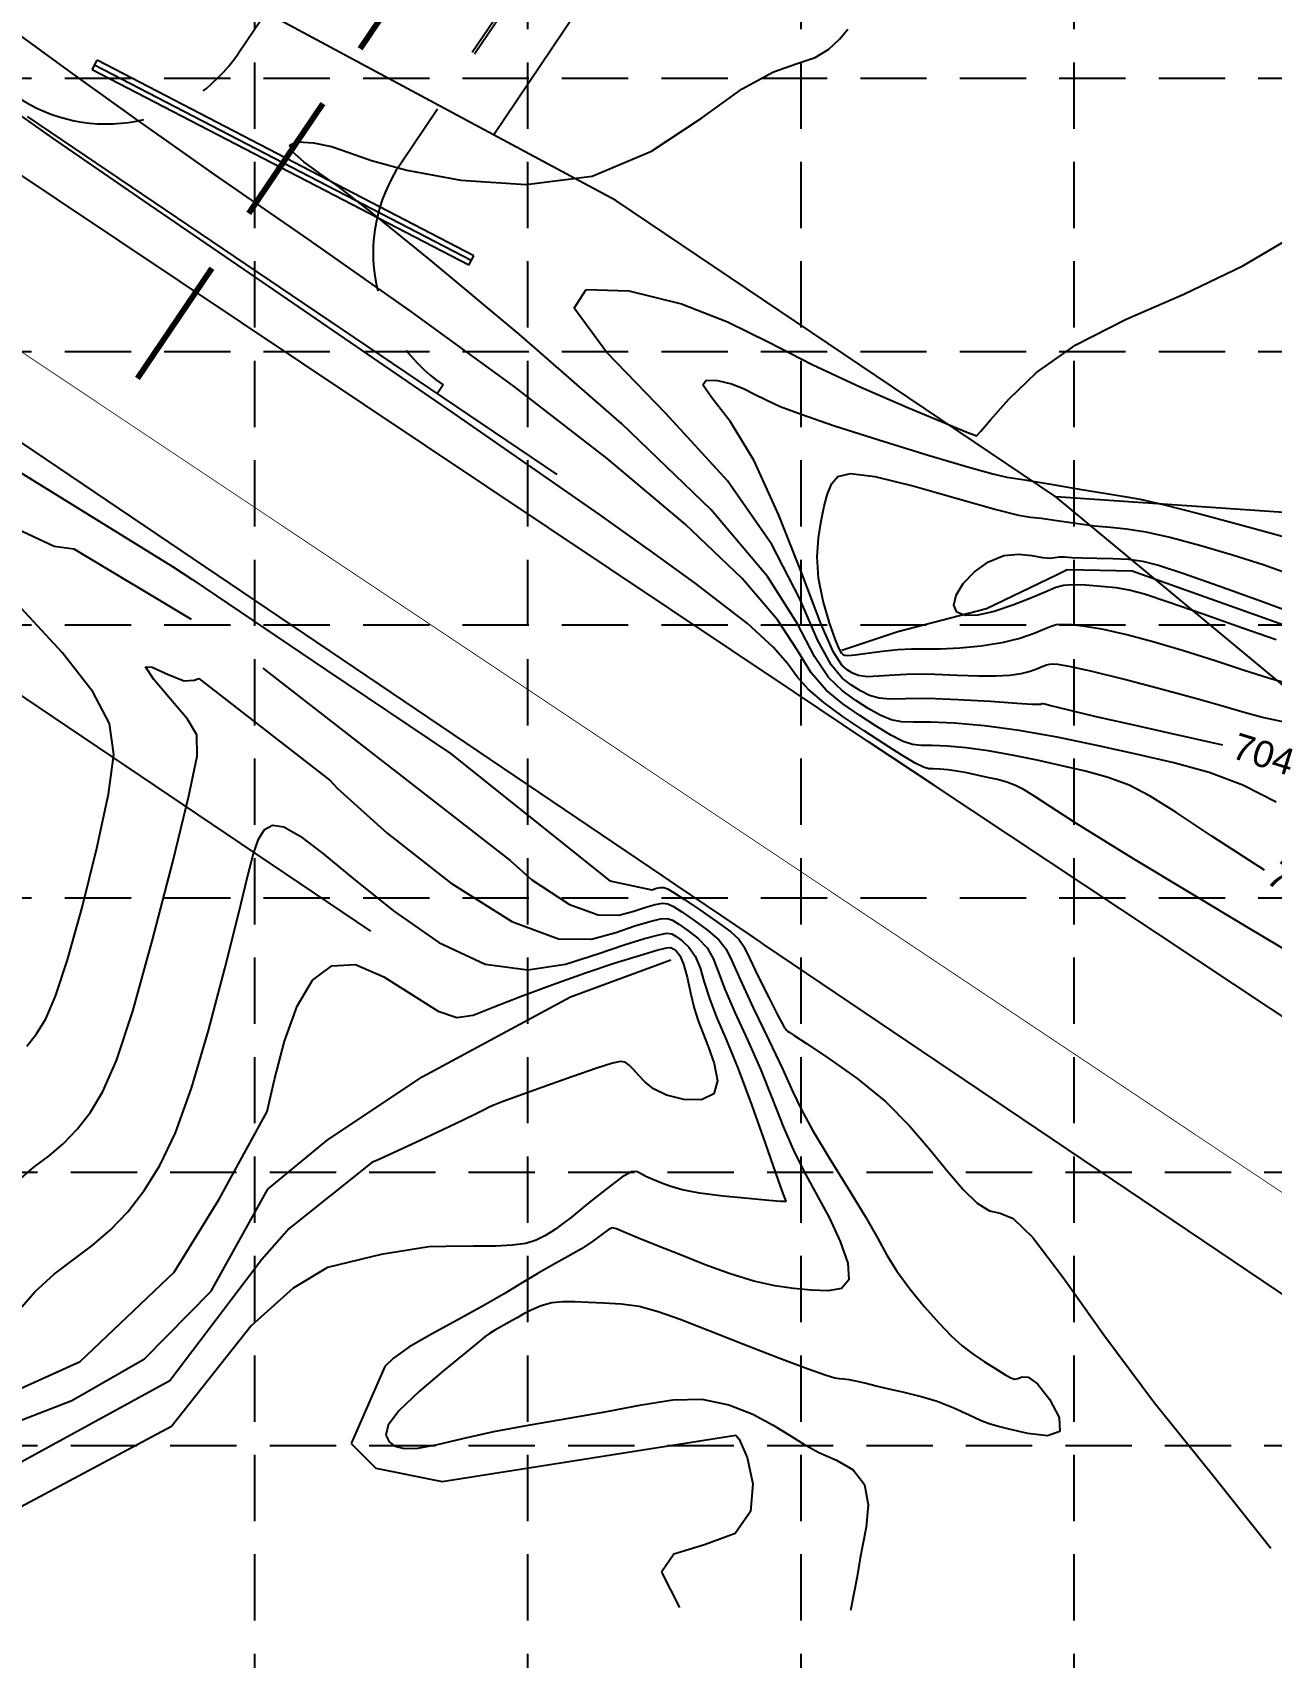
# Model space of a CAD drawing. Extents: x 3769 to 7071, y 3587 to 5652.
# Drawn here: x 5223.6 to 5457.2, y 3910 to 4216.3 of the extents above; entities that cross this region are included whole.
import ezdxf
from ezdxf.enums import TextEntityAlignment as Align

# ---------------------------------------------------------------- set-up
doc = ezdxf.new("R2010")
doc.units = 0
doc.header["$LTSCALE"] = 100
doc.header["$MEASUREMENT"] = 0
for name, pattern in [('DASHED2', [0.375, 0.25, -0.125]), ('DASHEDX2', [1.5, 1, -0.5]), ('HIDDEN', [0.375, 0.25, -0.125])]:
    doc.linetypes.add(name, pattern=pattern)
for name, color, linetype in [('ADJACENT', 3, 'CONTINUOUS'), ('DRAINAGE', 12, 'DASHED2'), ('EC', 43, 'CONTINUOUS'), ('GRID', 254, 'HIDDEN'), ('HIGHWAY-RURAL', 6, 'CONTINUOUS'), ('LOTLINE', 5, 'CONTINUOUS'), ('P-PAVRD', 6, 'CONTINUOUS'), ('PAVEMENT-FUTRE', 2, 'DASHED2'), ('PC', 43, 'CONTINUOUS'), ('ROAD', 7, 'CONTINUOUS')]:
    doc.layers.add(name, color=color, linetype=linetype)
doc.styles.get("Standard").update_dxf_attribs({"font": 'ARIAL.TTF'})

msp = doc.modelspace()

# ---------------------------------------------------------------- linework, layer by layer
at = {"layer": 'ADJACENT', "color": 7}
for p, q in [((5287.42, 4046.96), (4751.66, 4407.88)), ((5333.59, 4184.67), (5245.06, 4232.25)), ((5416.52, 4128.8), (5333.59, 4184.67)), ((5492.94, 4065.4), (5416.52, 4128.8)), ((5664.69, 4111.87), (5416.52, 4128.8))]:
    msp.add_line(p, q, dxfattribs=at)
at = {"layer": 'DRAINAGE', "color": 3, "lineweight": 80}
msp.add_line((5243.42, 4151.18), (5452.37, 4460.95), dxfattribs=at)
at = {"layer": 'EC', "color": 44}
for p, q in [((5231.82, 4208.14, 708), (5221.41, 4215.73, 708)), ((5373.73, 4213.18, 706), (5375.74, 4215.09, 706)), ((5375.74, 4215.09, 706), (5377.31, 4216.96, 706)), ((5371.13, 4211.62, 706), (5373.73, 4213.18, 706)), ((5357.38, 4205.7, 706), (5363.29, 4208.94, 706)), ((5363.29, 4208.94, 706), (5367.75, 4210.52, 706)), ((5367.75, 4210.52, 706), (5371.13, 4211.62, 706)), ((5243.58, 4199.69, 708), (5231.82, 4208.14, 708)), ((5349.72, 4200.17, 706), (5357.38, 4205.7, 706)), ((5340.29, 4193.97, 706), (5349.72, 4200.17, 706)), ((5257.93, 4189.59, 708), (5243.58, 4199.69, 708)), ((5272.11, 4195.18, 706), (5273.66, 4195.72, 706)), ((5272.64, 4193.86, 706), (5272.11, 4195.18, 706)), ((5274.78, 4191.97, 706), (5272.64, 4193.86, 706)), ((5273.66, 4195.72, 706), (5276.61, 4195.56, 706)), ((5276.61, 4195.56, 706), (5280, 4194.84, 706)), ((5280, 4194.84, 706), (5283.26, 4193.7, 706)), ((5283.26, 4193.7, 706), (5287.49, 4192.21, 706)), ((5329.15, 4189.28, 706), (5340.29, 4193.97, 706)), ((5277.77, 4189.8, 706), (5274.78, 4191.97, 706)), ((5287.49, 4192.21, 706), (5294.21, 4190.4, 706)), ((5275.55, 4177.36, 708), (5257.93, 4189.59, 708)), ((5281.35, 4187.23, 706), (5277.77, 4189.8, 706)), ((5294.21, 4190.4, 706), (5304.38, 4188.53, 706)), ((5304.38, 4188.53, 706), (5316.65, 4187.71, 706)), ((5316.65, 4187.71, 706), (5329.15, 4189.28, 706)), ((5287.41, 4182.57, 706), (5281.35, 4187.23, 706)), ((5298.34, 4173.71, 706), (5287.41, 4182.57, 706)), ((5451.79, 4172.35, 704), (5462.37, 4178.56, 704)), ((5295.04, 4163.7, 708), (5275.55, 4177.36, 708)), ((5315.34, 4159.51, 706), (5298.34, 4173.71, 706)), ((5440.64, 4167.01, 704), (5451.79, 4172.35, 704)), ((5325.72, 4164.37, 704), (5327.96, 4167.92, 704)), ((5327.96, 4167.92, 704), (5336.02, 4167.68, 704)), ((5336.02, 4167.68, 704), (5345.94, 4165.2, 704)), ((5429.8, 4162.28, 704), (5440.64, 4167.01, 704)), ((5314.43, 4149.61, 708), (5295.04, 4163.7, 708)), ((5331.82, 4156.07, 704), (5325.72, 4164.37, 704)), ((5345.94, 4165.2, 704), (5354.63, 4161.82, 704)), ((5354.63, 4161.82, 704), (5362.43, 4157.95, 704)), ((5420.29, 4157.5, 704), (5429.8, 4162.28, 704)), ((5334.7, 4142.55, 706), (5315.34, 4159.51, 706)), ((5362.43, 4157.95, 704), (5370.57, 4153.75, 704)), ((5343.02, 4144.52, 704), (5331.82, 4156.07, 704)), ((5350.01, 4149.9, 702), (5350.61, 4150.84, 702)), ((5350.61, 4150.84, 702), (5352.75, 4150.77, 702)), ((5352.75, 4150.77, 702), (5355.38, 4150.12, 702)), ((5370.57, 4153.75, 704), (5379.76, 4149.46, 704)), ((5407.64, 4147.24, 704), (5412.91, 4152.27, 704)), ((5331.95, 4136.04, 708), (5314.43, 4149.61, 708)), ((5351.7, 4147.49, 702), (5350.01, 4149.9, 702)), ((5355.38, 4150.12, 702), (5357.68, 4149.22, 702)), ((5357.68, 4149.22, 702), (5359.75, 4148.19, 702)), ((5359.75, 4148.19, 702), (5361.91, 4147.08, 702)), ((5379.76, 4149.46, 704), (5388.76, 4145.57, 704)), ((5355.18, 4142.96, 702), (5351.7, 4147.49, 702)), ((5361.91, 4147.08, 702), (5364.57, 4145.87, 702)), ((5364.57, 4145.87, 702), (5368.51, 4144.37, 702)), ((5388.76, 4145.57, 704), (5395.85, 4142.64, 704)), ((5404.24, 4143.34, 704), (5407.64, 4147.24, 704)), ((5351.55, 4126.38, 706), (5334.7, 4142.55, 706)), ((5354.64, 4131.81, 704), (5343.02, 4144.52, 704)), ((5359.64, 4135.63, 702), (5355.18, 4142.96, 702)), ((5368.51, 4144.37, 702), (5374.6, 4142.29, 702)), ((5374.6, 4142.29, 702), (5383.19, 4139.55, 702)), ((5395.85, 4142.64, 704), (5399.76, 4141.03, 704)), ((5402.42, 4141.2, 704), (5404.24, 4143.34, 704)), ((5383.19, 4139.55, 702), (5392.47, 4136.68, 702)), ((5399.76, 4141.03, 704), (5401.23, 4140.43, 704)), ((5401.23, 4140.43, 704), (5401.47, 4140.34, 704)), ((5401.47, 4140.34, 704), (5401.49, 4140.34, 704)), ((5401.49, 4140.34, 704), (5401.51, 4140.33, 704)), ((5401.51, 4140.33, 704), (5401.55, 4140.32, 704)), ((5401.55, 4140.32, 704), (5401.7, 4140.43, 704)), ((5401.7, 4140.43, 704), (5402.42, 4141.2, 704)), ((5346.56, 4123.75, 708), (5331.95, 4136.04, 708)), ((5364.32, 4125.35, 702), (5359.64, 4135.63, 702)), ((5392.47, 4136.68, 702), (5400.14, 4134.38, 702)), ((5400.14, 4134.38, 702), (5404.63, 4133.13, 702)), ((5404.63, 4133.13, 702), (5407.31, 4132.55, 702)), ((5407.31, 4132.55, 702), (5410.34, 4132.08, 702)), ((5362.97, 4119.83, 704), (5354.64, 4131.81, 704)), ((5362.19, 4113.83, 706), (5351.55, 4126.38, 706)), ((5357.41, 4113.44, 708), (5346.56, 4123.75, 708)), ((5368.68, 4114.24, 702), (5364.32, 4125.35, 702)), ((5220.72, 4122.78, 708), (5227.69, 4119.52, 708)), ((5227.69, 4119.52, 708), (5231.41, 4119, 708)), ((5231.41, 4119, 708), (5253.49, 4105.74, 708)), ((5368.24, 4109.58, 704), (5362.97, 4119.83, 704)), ((5372.23, 4104.97, 702), (5368.68, 4114.24, 702)), ((5364.06, 4105.61, 708), (5357.41, 4113.44, 708)), ((5367.86, 4104.87, 706), (5362.19, 4113.83, 706)), ((5371.63, 4101.86, 704), (5368.24, 4109.58, 704)), ((5229.18, 4099.49, 708), (5221.44, 4107.84, 708)), ((5367.82, 4099.87, 708), (5364.06, 4105.61, 708)), ((5371.02, 4098.75, 706), (5367.86, 4104.87, 706)), ((5235, 4092.08, 708), (5229.18, 4099.49, 708)), ((5370.41, 4095.65, 708), (5367.82, 4099.87, 708)), ((5244.93, 4096.74, 706), (5246.19, 4096.69, 706)), ((5246.46, 4094.41, 706), (5244.93, 4096.74, 706)), ((5246.19, 4096.69, 706), (5249.16, 4095.32, 706)), ((5373.24, 4092.4, 708), (5370.41, 4095.65, 708)), ((5249.65, 4090.65, 706), (5246.46, 4094.41, 706)), ((5249.16, 4095.32, 706), (5252.18, 4094.16, 706)), ((5252.18, 4094.16, 706), (5254.09, 4094.28, 706)), ((5254.09, 4094.28, 706), (5254.97, 4094.58, 706)), ((5238.14, 4086.09, 708), (5235, 4092.08, 708)), ((5252.82, 4086.9, 706), (5249.65, 4090.65, 706)), ((5254.57, 4083.93, 706), (5252.82, 4086.9, 706)), ((5230.21, 4041.54, 708), (5232.95, 4051.42, 708)), ((5227.96, 4034.72, 708), (5230.21, 4041.54, 708)), ((5226.1, 4030.43, 708), (5227.96, 4034.72, 708)), ((5224.38, 4027.59, 708), (5226.1, 4030.43, 708)), ((5222.57, 4025.28, 708), (5224.38, 4027.59, 708)), ((5305.33, 3967.53, 708), (5301.24, 3964.2, 708)), ((5400.92, 3967.22, 708), (5403.09, 3965.74, 708)), ((5291.69, 3966.43, 706), (5290.04, 3964.9, 706)), ((5301.24, 3964.2, 708), (5296.54, 3960.23, 708)), ((5369.85, 3964.36, 708), (5364.28, 3966.47, 708)), ((5373.21, 3963.17, 708), (5369.85, 3964.36, 708)), ((5403.09, 3965.74, 708), (5405.19, 3964.42, 708)), ((5405.19, 3964.42, 708), (5406.9, 3963.38, 708)), ((5374.87, 3962.7, 708), (5373.21, 3963.17, 708)), ((5375.72, 3962.58, 708), (5374.87, 3962.7, 708)), ((5376.53, 3962.51, 708), (5375.72, 3962.58, 708)), ((5377.54, 3962.38, 708), (5376.53, 3962.51, 708)), ((5378.84, 3962.13, 708), (5377.54, 3962.38, 708)), ((5380.54, 3961.72, 708), (5378.84, 3962.13, 708)), ((5382.63, 3961.19, 708), (5380.54, 3961.72, 708)), ((5385.11, 3960.6, 708), (5382.63, 3961.19, 708)), ((5406.9, 3963.38, 708), (5408.02, 3962.73, 708)), ((5408.02, 3962.73, 708), (5408.75, 3962.48, 708)), ((5408.75, 3962.48, 708), (5409.37, 3962.59, 708)), ((5409.37, 3962.59, 708), (5410.17, 3962.93, 708)), ((5410.17, 3962.93, 708), (5411.34, 3962.85, 708)), ((5411.34, 3962.85, 708), (5413.08, 3961.59, 708)), ((5413.08, 3961.59, 708), (5415.35, 3958.73, 708)), ((5296.54, 3960.23, 708), (5292.65, 3956.52, 708)), ((5338.4, 3957.68, 708), (5344.34, 3958.59, 708)), ((5344.34, 3958.59, 708), (5349.81, 3958.7, 708)), ((5349.81, 3958.7, 708), (5354.88, 3957.68, 708)), ((5387.92, 3959.98, 708), (5385.11, 3960.6, 708)), ((5390.98, 3959.24, 708), (5387.92, 3959.98, 708)), ((5394.17, 3958.27, 708), (5390.98, 3959.24, 708)), ((5397.33, 3957.02, 708), (5394.17, 3958.27, 708)), ((5415.35, 3958.73, 708), (5417.15, 3955.29, 708)), ((5292.65, 3956.52, 708), (5290.64, 3953.79, 708)), ((5317.43, 3953.87, 708), (5324.71, 3955.12, 708)), ((5324.71, 3955.12, 708), (5331.86, 3956.4, 708)), ((5331.86, 3956.4, 708), (5338.4, 3957.68, 708)), ((5354.88, 3957.68, 708), (5359.42, 3955.91, 708)), ((5359.42, 3955.91, 708), (5363.26, 3953.85, 708)), ((5400.19, 3955.72, 708), (5397.33, 3957.02, 708)), ((5402.44, 3954.66, 708), (5400.19, 3955.72, 708)), ((5417.15, 3955.29, 708), (5417.28, 3952.64, 708)), ((5290.64, 3953.79, 708), (5290.24, 3951.94, 708)), ((5290.24, 3951.94, 708), (5290.83, 3950.69, 708)), ((5300.87, 3943.22, 706), (5356.2, 3951.91, 706)), ((5304.74, 3951.32, 708), (5310.61, 3952.6, 708)), ((5310.61, 3952.6, 708), (5317.43, 3953.87, 708)), ((5356.2, 3951.91, 706), (5356.81, 3951.16, 706)), ((5363.26, 3953.85, 708), (5366.33, 3951.94, 708)), ((5366.33, 3951.94, 708), (5369.03, 3950.23, 708)), ((5403.97, 3954.04, 708), (5402.44, 3954.66, 708)), ((5405.45, 3953.63, 708), (5403.97, 3954.04, 708)), ((5407.72, 3953.07, 708), (5405.45, 3953.63, 708)), ((5411.27, 3952.23, 708), (5407.72, 3953.07, 708)), ((5414.96, 3951.8, 708), (5411.27, 3952.23, 708)), ((5417.28, 3952.64, 708), (5414.96, 3951.8, 708)), ((5290.83, 3950.69, 708), (5291.93, 3949.83, 708)), ((5291.93, 3949.83, 708), (5293.66, 3949.39, 708)), ((5293.66, 3949.39, 708), (5296.26, 3949.5, 708)), ((5296.26, 3949.5, 708), (5299.95, 3950.2, 708)), ((5299.95, 3950.2, 708), (5304.74, 3951.32, 708)), ((5356.81, 3951.16, 706), (5358.36, 3947.71, 706)), ((5369.03, 3950.23, 708), (5371.88, 3948.69, 708)), ((5371.88, 3948.69, 708), (5375.17, 3947.21, 708)), ((5288.32, 3945.71, 706), (5300.87, 3943.22, 706)), ((5358.36, 3947.71, 706), (5359.39, 3942.79, 706)), ((5375.17, 3947.21, 708), (5378.31, 3945.37, 708)), ((5359.39, 3942.79, 706), (5358.97, 3937.53, 706)), ((5378.31, 3945.37, 708), (5380.49, 3942.66, 708)), ((5380.49, 3942.66, 708), (5381.16, 3938.83, 708)), ((5358.97, 3937.53, 706), (5356.05, 3933.4, 706)), ((5381.16, 3938.83, 708), (5380.78, 3934.62, 708)), ((5356.05, 3933.4, 706), (5350.32, 3931.24, 706)), ((5380.78, 3934.62, 708), (5380.09, 3931.05, 708)), ((5350.32, 3931.24, 706), (5344.52, 3929.52, 706)), ((5380.09, 3931.05, 708), (5379.64, 3928.79, 708)), ((5344.52, 3929.52, 706), (5342.16, 3926.11, 706)), ((5379.37, 3927.21, 708), (5379.05, 3925.32, 708)), ((5379.64, 3928.79, 708), (5379.37, 3927.21, 708)), ((5342.16, 3926.11, 706), (5345.57, 3919.46, 706)), ((5379.05, 3925.32, 708), (5378.5, 3922.43, 708)), ((5378.5, 3922.43, 708), (5377.8, 3918.88, 708))]:
    msp.add_line(p, q, dxfattribs=at)
at = {"layer": 'EC'}
for p, q in [((5412.91, 4152.27, 704), (5420.29, 4157.5, 704)), ((5410.34, 4132.08, 702), (5415.22, 4131.26, 702)), ((5415.22, 4131.26, 702), (5421, 4130.27, 702)), ((5421, 4130.27, 702), (5426.09, 4129.42, 702)), ((5426.09, 4129.42, 702), (5429.47, 4128.9, 702)), ((5429.47, 4128.9, 702), (5432.41, 4128.37, 702)), ((5432.41, 4128.37, 702), (5436.75, 4127.37, 702)), ((5436.75, 4127.37, 702), (5443.67, 4125.6, 702)), ((5443.67, 4125.6, 702), (5451.83, 4123.44, 702)), ((5451.83, 4123.44, 702), (5459.23, 4121.4, 702)), ((5374.64, 4099.51, 702), (5372.23, 4104.97, 702)), ((5374.17, 4097.14, 704), (5371.63, 4101.86, 704)), ((5373.7, 4094.77, 706), (5371.02, 4098.75, 706)), ((5376.16, 4097.08, 702), (5374.64, 4099.51, 702)), ((5267, 4096.49, 708), (5313.66, 4060.28, 708)), ((5376.23, 4094.65, 704), (5374.17, 4097.14, 704)), ((5377.21, 4096.18, 702), (5376.16, 4097.08, 702)), ((5378.19, 4095.58, 702), (5377.21, 4096.18, 702)), ((5254.97, 4094.58, 706), (5279.74, 4075.35, 706)), ((5376.3, 4092.23, 706), (5373.7, 4094.77, 706)), ((5378.01, 4093.32, 704), (5376.23, 4094.65, 704)), ((5376.37, 4089.8, 708), (5373.24, 4092.4, 708)), ((5378.8, 4090.45, 706), (5376.3, 4092.23, 706)), ((5238.91, 4080.22, 708), (5238.14, 4086.09, 708)), ((5254.64, 4079.94, 706), (5254.57, 4083.93, 706)), ((5237.91, 4072.74, 708), (5238.91, 4080.22, 708)), ((5253.08, 4072.46, 706), (5254.64, 4079.94, 706)), ((5279.74, 4075.35, 706), (5281.05, 4073.87, 706)), ((5235.72, 4062.59, 708), (5237.91, 4072.74, 708)), ((5250.05, 4060.04, 706), (5253.08, 4072.46, 706)), ((5281.05, 4073.87, 706), (5290.47, 4065.39, 706)), ((5266.22, 4064.29, 704), (5267.33, 4066.09, 704)), ((5267.33, 4066.09, 704), (5268.86, 4066.95, 704)), ((5268.86, 4066.95, 704), (5271.01, 4066.61, 704)), ((5271.01, 4066.61, 704), (5274.04, 4064.86, 704)), ((5290.47, 4065.39, 706), (5302.43, 4056.06, 706)), ((5232.95, 4051.42, 708), (5235.72, 4062.59, 708)), ((5265.28, 4061.6, 704), (5266.22, 4064.29, 704)), ((5274.04, 4064.86, 704), (5278.27, 4061.62, 704)), ((5264.15, 4057.21, 704), (5265.28, 4061.6, 704)), ((5278.27, 4061.62, 704), (5284.09, 4056.84, 704)), ((5313.66, 4060.28, 708), (5317.72, 4056.6, 708)), ((5262.43, 4050.13, 704), (5264.15, 4057.21, 704)), ((5284.09, 4056.84, 704), (5291.64, 4050.77, 704)), ((5317.72, 4056.6, 708), (5324.82, 4051.98, 708)), ((5324.82, 4051.98, 708), (5330.26, 4049.99, 708)), ((5330.26, 4049.99, 708), (5334.14, 4049.93, 708)), ((5334.14, 4049.93, 708), (5336.97, 4050.73, 708)), ((5336.97, 4050.73, 708), (5339.22, 4051.48, 708)), ((5339.22, 4051.48, 708), (5341, 4051.97, 708)), ((5341, 4051.97, 708), (5342.35, 4052.19, 708)), ((5342.35, 4052.19, 708), (5343.37, 4052.1, 708)), ((5343.37, 4052.1, 708), (5344.44, 4051.6, 708)), ((5344.44, 4051.6, 708), (5346, 4050.58, 708)), ((5342, 4049.24, 706), (5343.3, 4049.33, 706)), ((5232.07, 4009.65, 706), (5234.53, 4012.81, 706)), ((5226.75, 4004.6, 706), (5229.47, 4006.93, 706)), ((5229.47, 4006.93, 706), (5232.07, 4009.65, 706)), ((5223.89, 4002.43, 706), (5226.75, 4004.6, 706)), ((5220.56, 3999.55, 706), (5223.89, 4002.43, 706)), ((5324.53, 3985.59, 706), (5321.7, 3984.02, 706)), ((5279.21, 3983.51, 704), (5272.73, 3979.65, 704)), ((5318.77, 3982.36, 706), (5315.82, 3980.58, 706)), ((5321.7, 3984.02, 706), (5318.77, 3982.36, 706)), ((5355.15, 3982.35, 706), (5350.44, 3984.07, 706)), ((5359.6, 3980.97, 706), (5355.15, 3982.35, 706)), ((5377.3, 3984.33, 706), (5377.5, 3981.2, 706)), ((5386.55, 3982.86, 708), (5389, 3979.53, 708)), ((5272.73, 3979.65, 704), (5264.81, 3972.52, 704)), ((5315.82, 3980.58, 706), (5312.55, 3978.6, 706)), ((5363.55, 3980.08, 706), (5359.6, 3980.97, 706)), ((5367.1, 3979.59, 706), (5363.55, 3980.08, 706)), ((5370.43, 3979.29, 706), (5367.1, 3979.59, 706)), ((5373.59, 3979.15, 706), (5370.43, 3979.29, 706)), ((5376.14, 3979.59, 706), (5373.59, 3979.15, 706)), ((5377.5, 3981.2, 706), (5376.14, 3979.59, 706)), ((5389, 3979.53, 708), (5391.79, 3976.11, 708)), ((5308.6, 3976.31, 706), (5303.8, 3973.7, 706)), ((5312.55, 3978.6, 706), (5308.6, 3976.31, 706)), ((5319.5, 3976.31, 708), (5317.65, 3975.52, 708)), ((5321.52, 3976.87, 708), (5319.5, 3976.31, 708)), ((5323.61, 3977.09, 708), (5321.52, 3976.87, 708)), ((5325.87, 3977.05, 708), (5323.61, 3977.09, 708)), ((5328.41, 3976.93, 708), (5325.87, 3977.05, 708)), ((5331.34, 3976.84, 708), (5328.41, 3976.93, 708)), ((5334.58, 3976.65, 708), (5331.34, 3976.84, 708)), ((5338, 3976.16, 708), (5334.58, 3976.65, 708)), ((5341.58, 3975.21, 708), (5338, 3976.16, 708)), ((5303.8, 3973.7, 706), (5298.82, 3971, 706)), ((5314.01, 3973.52, 708), (5313.06, 3972.97, 708)), ((5314.95, 3974.07, 708), (5314.01, 3973.52, 708)), ((5316.11, 3974.72, 708), (5314.95, 3974.07, 708)), ((5317.65, 3975.52, 708), (5316.11, 3974.72, 708)), ((5345.74, 3973.73, 708), (5341.58, 3975.21, 708)), ((5350.99, 3971.67, 708), (5345.74, 3973.73, 708)), ((5391.79, 3976.11, 708), (5394.51, 3973.04, 708)), ((5298.82, 3971, 706), (5294.57, 3968.5, 706)), ((5308.97, 3970.55, 708), (5307.76, 3969.54, 708)), ((5309.76, 3971.13, 708), (5308.97, 3970.55, 708)), ((5310.76, 3971.72, 708), (5309.76, 3971.13, 708)), ((5311.93, 3972.35, 708), (5310.76, 3971.72, 708)), ((5313.06, 3972.97, 708), (5311.93, 3972.35, 708)), ((5357.53, 3969.1, 708), (5350.99, 3971.67, 708)), ((5394.51, 3973.04, 708), (5396.83, 3970.64, 708)), ((5396.83, 3970.64, 708), (5398.89, 3968.79, 708)), ((5294.57, 3968.5, 706), (5291.69, 3966.43, 706)), ((5307.76, 3969.54, 708), (5305.33, 3967.53, 708)), ((5364.28, 3966.47, 708), (5357.53, 3969.1, 708)), ((5398.89, 3968.79, 708), (5400.92, 3967.22, 708)), ((5290.04, 3964.9, 706), (5283.69, 3950.34, 706)), ((5283.69, 3950.34, 706), (5288.32, 3945.71, 706))]:
    msp.add_line(p, q, dxfattribs=at)
at = {"layer": 'EC', "color": 5}
for p, q in [((5403.85, 4116.54, 698), (5406.71, 4117.74, 698)), ((5406.71, 4117.74, 698), (5409.52, 4118.03, 698)), ((5409.52, 4118.03, 698), (5412.03, 4117.74, 698)), ((5412.03, 4117.74, 698), (5414.04, 4117.37, 698)), ((5414.04, 4117.37, 698), (5415.4, 4117.27, 698)), ((5415.4, 4117.27, 698), (5416.34, 4117.38, 698)), ((5416.34, 4117.38, 698), (5417.16, 4117.5, 698)), ((5417.16, 4117.5, 698), (5418.15, 4117.49, 698)), ((5418.15, 4117.49, 698), (5419.54, 4117.39, 698)), ((5419.54, 4117.39, 698), (5421.54, 4117.29, 698)), ((5421.54, 4117.29, 698), (5424.24, 4117.24, 698)), ((5424.24, 4117.24, 698), (5427.29, 4117.2, 698)), ((5427.29, 4117.2, 698), (5430.23, 4117.06, 698)), ((5430.23, 4117.06, 698), (5432.84, 4116.71, 698)), ((5399.09, 4112.45, 698), (5401.21, 4114.65, 698)), ((5401.21, 4114.65, 698), (5403.85, 4116.54, 698)), ((5403.46, 4107.74, 697.06), (5416.66, 4114.14, 697.06)), ((5403.46, 4107.74, 697.06), (5416.66, 4114.14, 697.06)), ((5416.66, 4114.14, 697.06), (5418.69, 4115.12, 697.06)), ((5416.66, 4114.14, 697.06), (5418.69, 4115.12, 697.06)), ((5418.69, 4115.12, 697.06), (5430.93, 4114.88, 697.06)), ((5418.69, 4115.12, 697.06), (5430.93, 4114.88, 697.06)), ((5430.93, 4114.88, 697.06), (5464.16, 4103.02, 697.06)), ((5430.93, 4114.88, 697.06), (5464.16, 4103.02, 697.06)), ((5432.84, 4116.71, 698), (5435.91, 4115.91, 698)), ((5435.91, 4115.91, 698), (5440.49, 4114.41, 698)), ((5440.49, 4114.41, 698), (5447.24, 4112.05, 698)), ((5397.76, 4110.28, 698), (5399.09, 4112.45, 698)), ((5414.65, 4110.94, 698), (5411.83, 4109.74, 698)), ((5416.53, 4111.71, 698), (5414.65, 4110.94, 698)), ((5417.96, 4112.1, 698), (5416.53, 4111.71, 698)), ((5419.66, 4112.21, 698), (5417.96, 4112.1, 698)), ((5422.14, 4112.14, 698), (5419.66, 4112.21, 698)), ((5425.06, 4111.94, 698), (5422.14, 4112.14, 698)), ((5427.89, 4111.65, 698), (5425.06, 4111.94, 698)), ((5430.35, 4111.23, 698), (5427.89, 4111.65, 698)), ((5433.26, 4110.44, 698), (5430.35, 4111.23, 698)), ((5447.24, 4112.05, 698), (5455.32, 4109.15, 698)), ((5397.32, 4108.4, 698), (5397.76, 4110.28, 698)), ((5397.86, 4107.07, 698), (5397.32, 4108.4, 698)), ((5408.4, 4108.39, 698), (5404.91, 4107.22, 698)), ((5411.83, 4109.74, 698), (5408.4, 4108.39, 698)), ((5437.72, 4108.97, 698), (5433.26, 4110.44, 698)), ((5444.32, 4106.67, 698), (5437.72, 4108.97, 698)), ((5455.32, 4109.15, 698), (5463.47, 4106.13, 698)), ((5386.73, 4103.45, 697.06), (5403.46, 4107.74, 697.06)), ((5386.73, 4103.45, 697.06), (5403.46, 4107.74, 697.06)), ((5399.41, 4106.45, 698), (5397.86, 4107.07, 698)), ((5401.83, 4106.53, 698), (5399.41, 4106.45, 698)), ((5404.91, 4107.22, 698), (5401.83, 4106.53, 698)), ((5451.71, 4104.07, 698), (5444.32, 4106.67, 698)), ((5376.18, 4099.9, 697.06), (5386.73, 4103.45, 697.06)), ((5376.18, 4099.9, 697.06), (5386.73, 4103.45, 697.06)), ((5458.07, 4101.86, 698), (5451.71, 4104.07, 698)), ((5411.7, 4095.91, 702), (5409.95, 4095.47, 702)), ((5413.1, 4096.4, 702), (5411.7, 4095.91, 702)), ((5414.11, 4096.82, 702), (5413.1, 4096.4, 702)), ((5414.77, 4097.1, 702), (5414.11, 4096.82, 702)), ((5415.28, 4097.23, 702), (5414.77, 4097.1, 702)), ((5415.88, 4097.27, 702), (5415.28, 4097.23, 702)), ((5416.91, 4097.2, 702), (5415.88, 4097.27, 702)), ((5419.06, 4096.84, 702), (5416.91, 4097.2, 702)), ((5423.13, 4095.94, 702), (5419.06, 4096.84, 702)), ((5429.47, 4094.36, 702), (5423.13, 4095.94, 702)), ((5379.69, 4092.25, 704), (5378.01, 4093.32, 704)), ((5379.36, 4095.12, 702), (5378.19, 4095.58, 702)), ((5380.95, 4094.91, 702), (5379.36, 4095.12, 702)), ((5383.16, 4094.99, 702), (5380.95, 4094.91, 702)), ((5386.03, 4095.22, 702), (5383.16, 4094.99, 702)), ((5389.57, 4095.38, 702), (5386.03, 4095.22, 702)), ((5393.71, 4095.33, 702), (5389.57, 4095.38, 702)), ((5398.01, 4095.16, 702), (5393.71, 4095.33, 702)), ((5401.99, 4095.01, 702), (5398.01, 4095.16, 702)), ((5405.25, 4095, 702), (5401.99, 4095.01, 702)), ((5407.85, 4095.16, 702), (5405.25, 4095, 702)), ((5409.95, 4095.47, 702), (5407.85, 4095.16, 702)), ((5436.83, 4092.45, 702), (5429.47, 4094.36, 702)), ((5379.6, 4087.59, 708), (5376.37, 4089.8, 708)), ((5381.18, 4088.91, 706), (5378.8, 4090.45, 706)), ((5381.39, 4091.37, 704), (5379.69, 4092.25, 704)), ((5383.21, 4090.84, 704), (5381.39, 4091.37, 704)), ((5385.33, 4090.7, 704), (5383.21, 4090.84, 704)), ((5388.22, 4090.76, 704), (5385.33, 4090.7, 704)), ((5392.41, 4090.78, 704), (5388.22, 4090.76, 704)), ((5398.12, 4090.57, 704), (5392.41, 4090.78, 704)), ((5404.2, 4090.22, 704), (5398.12, 4090.57, 704)), ((5409.21, 4089.89, 704), (5404.2, 4090.22, 704)), ((5412.07, 4089.7, 704), (5409.21, 4089.89, 704)), ((5413.23, 4089.65, 704), (5412.07, 4089.7, 704)), ((5413.53, 4089.66, 704), (5413.23, 4089.65, 704)), ((5413.66, 4089.7, 704), (5413.53, 4089.66, 704)), ((5413.77, 4089.73, 704), (5413.66, 4089.7, 704)), ((5413.85, 4089.77, 704), (5413.77, 4089.73, 704)), ((5413.9, 4089.79, 704), (5413.85, 4089.77, 704)), ((5413.93, 4089.8, 704), (5413.9, 4089.79, 704)), ((5413.98, 4089.8, 704), (5413.93, 4089.8, 704)), ((5414.09, 4089.79, 704), (5413.98, 4089.8, 704)), ((5414.45, 4089.71, 704), (5414.09, 4089.79, 704)), ((5415.31, 4089.49, 704), (5414.45, 4089.71, 704)), ((5416.93, 4089.08, 704), (5415.31, 4089.49, 704)), ((5443.55, 4090.63, 702), (5436.83, 4092.45, 702)), ((5448.4, 4089.23, 702), (5443.55, 4090.63, 702)), ((5382.68, 4085.58, 708), (5379.6, 4087.59, 708)), ((5383.42, 4087.63, 706), (5381.18, 4088.91, 706)), ((5385.47, 4086.76, 706), (5383.42, 4087.63, 706)), ((5387.42, 4086.41, 706), (5385.47, 4086.76, 706)), ((5389.72, 4086.36, 706), (5387.42, 4086.41, 706)), ((5419.73, 4088.4, 704), (5416.93, 4089.08, 704)), ((5424.14, 4087.37, 704), (5419.73, 4088.4, 704)), ((5430.4, 4085.94, 704), (5424.14, 4087.37, 704)), ((5452.02, 4088.17, 702), (5448.4, 4089.23, 702)), ((5455.51, 4087.25, 702), (5452.02, 4088.17, 702)), ((5459.66, 4086.33, 702), (5455.51, 4087.25, 702)), ((5385.45, 4083.88, 708), (5382.68, 4085.58, 708)), ((5387.74, 4082.69, 708), (5385.45, 4083.88, 708)), ((5392.91, 4086.35, 706), (5389.72, 4086.36, 706)), ((5397.41, 4086.15, 706), (5392.91, 4086.35, 706)), ((5403.09, 4085.65, 706), (5397.41, 4086.15, 706)), ((5409.65, 4084.78, 706), (5403.09, 4085.65, 706)), ((5416.81, 4083.5, 706), (5409.65, 4084.78, 706)), ((5424.26, 4081.96, 706), (5416.81, 4083.5, 706)), ((5437.91, 4084.25, 704), (5430.4, 4085.94, 704)), ((5448.04, 4081.98, 704), (5437.91, 4084.25, 704)), ((5389.51, 4082.12, 708), (5387.74, 4082.69, 708)), ((5391.15, 4081.96, 708), (5389.51, 4082.12, 708)), ((5393.2, 4081.94, 708), (5391.15, 4081.96, 708)), ((5396.04, 4081.81, 708), (5393.2, 4081.94, 708)), ((5399.62, 4081.49, 708), (5396.04, 4081.81, 708)), ((5403.76, 4080.94, 708), (5399.62, 4081.49, 708)), ((5408.29, 4080.14, 708), (5403.76, 4080.94, 708)), ((5431.67, 4080.32, 706), (5424.26, 4081.96, 706)), ((5438.75, 4078.68, 706), (5431.67, 4080.32, 706)), ((5412.99, 4079.16, 708), (5408.29, 4080.14, 708)), ((5417.66, 4078.13, 708), (5412.99, 4079.16, 708)), ((5422.14, 4077.09, 708), (5417.66, 4078.13, 708)), ((5445.46, 4076.83, 706), (5438.75, 4078.68, 706)), ((5426.37, 4075.92, 708), (5422.14, 4077.09, 708)), ((5430.37, 4074.44, 708), (5426.37, 4075.92, 708)), ((5434.31, 4072.41, 708), (5430.37, 4074.44, 708)), ((5451.79, 4074.48, 706), (5445.46, 4076.83, 706)), ((5458.04, 4071.27, 706), (5451.79, 4074.48, 706)), ((5439.14, 4069.39, 708), (5434.31, 4072.41, 708)), ((5445.97, 4064.88, 708), (5439.14, 4069.39, 708)), ((5455.87, 4058.41, 708), (5445.97, 4064.88, 708)), ((5246.25, 4045.3, 706), (5250.05, 4060.04, 706)), ((5302.43, 4056.06, 706), (5313.97, 4048.74, 706)), ((5259.89, 4039.9, 704), (5262.43, 4050.13, 704)), ((5291.64, 4050.77, 704), (5300.23, 4044.83, 704)), ((5346, 4050.58, 708), (5348.28, 4049.02, 708)), ((5313.97, 4048.74, 706), (5322.75, 4045.52, 706)), ((5329, 4045.43, 706), (5333.58, 4046.72, 706)), ((5333.58, 4046.72, 706), (5337.19, 4047.93, 706)), ((5337.19, 4047.93, 706), (5340, 4048.77, 706)), ((5340, 4048.77, 706), (5342, 4049.24, 706)), ((5343.3, 4049.33, 706), (5344.29, 4049.01, 706)), ((5344.29, 4049.01, 706), (5345.47, 4048.27, 706)), ((5345.47, 4048.27, 706), (5347.18, 4047.08, 706)), ((5347.18, 4047.08, 706), (5349.1, 4045.55, 706)), ((5348.28, 4049.02, 708), (5350.84, 4047.16, 708)), ((5350.84, 4047.16, 708), (5353.01, 4045.3, 708)), ((5242.51, 4031.88, 706), (5246.25, 4045.3, 706)), ((5300.23, 4044.83, 704), (5308.93, 4040.72, 704)), ((5322.75, 4045.52, 706), (5329, 4045.43, 706)), ((5330.18, 4042.7, 704), (5335.17, 4044.38, 704)), ((5335.17, 4044.38, 704), (5339, 4045.56, 704)), ((5339, 4045.56, 704), (5341.66, 4046.28, 704)), ((5341.32, 4043.33, 702), (5343.15, 4043.78, 702)), ((5341.66, 4046.28, 704), (5343.22, 4046.55, 704)), ((5343.15, 4043.78, 702), (5343.98, 4043.84, 702)), ((5343.22, 4046.55, 704), (5344.13, 4046.43, 704)), ((5343.98, 4043.84, 702), (5344.42, 4043.63, 702)), ((5344.13, 4046.43, 704), (5344.95, 4045.95, 704)), ((5344.42, 4043.63, 702), (5344.97, 4043.21, 702)), ((5344.95, 4045.95, 704), (5346.07, 4045.15, 704)), ((5346.07, 4045.15, 704), (5347.37, 4043.95, 704)), ((5347.37, 4043.95, 704), (5348.56, 4042.26, 704)), ((5349.1, 4045.55, 706), (5350.78, 4043.78, 706)), ((5350.78, 4043.78, 706), (5351.92, 4041.8, 706)), ((5353.01, 4045.3, 708), (5354.38, 4043.58, 708)), ((5354.38, 4043.58, 708), (5355.46, 4041.36, 708)), ((5280.04, 4040.43, 702), (5284.51, 4040.64, 702)), ((5284.51, 4040.64, 702), (5289.82, 4038.33, 702)), ((5308.93, 4040.72, 704), (5316.96, 4039.64, 704)), ((5316.96, 4039.64, 704), (5324.08, 4040.75, 704)), ((5324.08, 4040.75, 704), (5330.18, 4042.7, 704)), ((5325.03, 4034.57, 702.72), (5343.95, 4041.53, 702.72)), ((5325.03, 4034.57, 702.72), (5343.95, 4041.53, 702.72)), ((5327.89, 4039.09, 702), (5333.47, 4040.95, 702)), ((5333.47, 4040.95, 702), (5338.04, 4042.37, 702)), ((5338.04, 4042.37, 702), (5341.32, 4043.33, 702)), ((5343.95, 4041.53, 702.72), (5343.95, 4041.53, 702.72)), ((5343.95, 4041.53, 702.72), (5343.95, 4041.53, 702.72)), ((5344.97, 4043.21, 702), (5345.63, 4042.35, 702)), ((5345.63, 4042.35, 702), (5346.33, 4040.74, 702)), ((5346.33, 4040.74, 702), (5347, 4038.25, 702)), ((5348.56, 4042.26, 704), (5349.46, 4040.03, 704)), ((5351.92, 4041.8, 706), (5352.86, 4039.34, 706)), ((5355.46, 4041.36, 708), (5356.99, 4037.83, 708)), ((5256.8, 4028.22, 704), (5259.89, 4039.9, 704)), ((5273.49, 4032.81, 702), (5276.42, 4037.71, 702)), ((5276.42, 4037.71, 702), (5280.04, 4040.43, 702)), ((5289.82, 4038.33, 702), (5295.29, 4034.85, 702)), ((5321.68, 4036.91, 702), (5327.89, 4039.09, 702)), ((5347, 4038.25, 702), (5347.65, 4035.29, 702)), ((5349.46, 4040.03, 704), (5350.26, 4037.31, 704)), ((5352.86, 4039.34, 706), (5354.11, 4036.02, 706)), ((5356.99, 4037.83, 708), (5359.47, 4032.52, 708)), ((5295.29, 4034.85, 702), (5300.07, 4031.87, 702)), ((5297.07, 4019.5, 702.72), (5325.03, 4034.57, 702.72)), ((5297.07, 4019.5, 702.72), (5325.03, 4034.57, 702.72)), ((5310.43, 4032.6, 702), (5315.59, 4034.64, 702)), ((5315.59, 4034.64, 702), (5321.68, 4036.91, 702)), ((5347.65, 4035.29, 702), (5348.34, 4032.42, 702)), ((5350.26, 4037.31, 704), (5351.22, 4034.22, 704)), ((5354.11, 4036.02, 706), (5356.03, 4031.64, 706)), ((5239.44, 4022.55, 706), (5242.51, 4031.88, 706)), ((5271.12, 4026.2, 702), (5273.49, 4032.81, 702)), ((5300.07, 4031.87, 702), (5303.61, 4030.68, 702)), ((5306.69, 4031.11, 702), (5310.43, 4032.6, 702)), ((5348.34, 4032.42, 702), (5349.1, 4030.02, 702)), ((5351.22, 4034.22, 704), (5352.59, 4030.75, 704)), ((5356.03, 4031.64, 706), (5358.4, 4026.47, 706)), ((5359.47, 4032.52, 708), (5362.4, 4026.42, 708)), ((5253.58, 4017.32, 704), (5256.8, 4028.22, 704)), ((5303.61, 4030.68, 702), (5306.69, 4031.11, 702)), ((5349.1, 4030.02, 702), (5349.97, 4027.78, 702)), ((5352.59, 4030.75, 704), (5354.39, 4026.51, 704)), ((5269.22, 4019, 702), (5271.12, 4026.2, 702)), ((5349.97, 4027.78, 702), (5351.01, 4025.19, 702)), ((5351.01, 4025.19, 702), (5352.13, 4021.98, 702)), ((5354.39, 4026.51, 704), (5356.63, 4021, 704)), ((5358.4, 4026.47, 706), (5360.83, 4020.93, 706)), ((5362.4, 4026.42, 708), (5365.04, 4020.86, 708)), ((5236.89, 4016.69, 706), (5239.44, 4022.55, 706)), ((5334.48, 4022.4, 702), (5332.93, 4022.07, 702)), ((5335.34, 4022.23, 702), (5334.48, 4022.4, 702)), ((5336.1, 4021.71, 702), (5335.34, 4022.23, 702)), ((5279.1, 4007.45, 702.72), (5297.07, 4019.5, 702.72)), ((5279.1, 4007.45, 702.72), (5297.07, 4019.5, 702.72)), ((5325.26, 4019.47, 702), (5319.84, 4017.55, 702)), ((5329.97, 4021.1, 702), (5325.26, 4019.47, 702)), ((5332.93, 4022.07, 702), (5329.97, 4021.1, 702)), ((5336.93, 4020.88, 702), (5336.1, 4021.71, 702)), ((5337.88, 4019.8, 702), (5336.93, 4020.88, 702)), ((5339.05, 4018.53, 702), (5337.88, 4019.8, 702)), ((5352.13, 4021.98, 702), (5352.72, 4018.73, 702)), ((5356.63, 4021, 704), (5359.22, 4014.07, 704)), ((5360.83, 4020.93, 706), (5363.06, 4015.42, 706)), ((5365.04, 4020.86, 708), (5366.89, 4016.77, 708)), ((5234.53, 4012.81, 706), (5236.89, 4016.69, 706)), ((5250.55, 4008.94, 704), (5253.58, 4017.32, 704)), ((5267.86, 4012.94, 702), (5269.22, 4019, 702)), ((5319.84, 4017.55, 702), (5315.11, 4015.86, 702)), ((5340.69, 4017.22, 702), (5339.05, 4018.53, 702)), ((5343.11, 4016.05, 702), (5340.69, 4017.22, 702)), ((5346.38, 4015.24, 702), (5343.11, 4016.05, 702)), ((5352.06, 4016.25, 702), (5349.7, 4015.16, 702)), ((5352.72, 4018.73, 702), (5352.06, 4016.25, 702)), ((5366.89, 4016.77, 708), (5368.5, 4013.36, 708)), ((5258.81, 3996.44, 702), (5267.86, 4012.94, 702)), ((5308.86, 4013.3, 702), (5307.02, 4012.38, 702)), ((5309.72, 4013.74, 702), (5308.86, 4013.3, 702)), ((5310.57, 4014.14, 702), (5309.72, 4013.74, 702)), ((5312.14, 4014.76, 702), (5310.57, 4014.14, 702)), ((5315.11, 4015.86, 702), (5312.14, 4014.76, 702)), ((5349.7, 4015.16, 702), (5346.38, 4015.24, 702)), ((5359.22, 4014.07, 704), (5361.75, 4006.95, 704)), ((5363.06, 4015.42, 706), (5365.12, 4010.15, 706)), ((5368.5, 4013.36, 708), (5370.63, 4009.45, 708)), ((5303.2, 4010.54, 702), (5296.84, 4007.54, 702)), ((5307.02, 4012.38, 702), (5303.2, 4010.54, 702)), ((5365.12, 4010.15, 706), (5367.19, 4005.33, 706)), ((5247.64, 4002.77, 704), (5250.55, 4008.94, 704)), ((5268, 3998.29, 702.72), (5279.1, 4007.45, 702.72)), ((5268, 3998.29, 702.72), (5279.1, 4007.45, 702.72)), ((5296.84, 4007.54, 702), (5289.24, 4004.04, 702)), ((5361.75, 4006.95, 704), (5363.75, 4001.2, 704)), ((5370.63, 4009.45, 708), (5373.79, 4004.23, 708)), ((5289.24, 4004.04, 702), (5287.59, 4003.32, 702)), ((5367.19, 4005.33, 706), (5369.37, 4001.03, 706)), ((5373.79, 4004.23, 708), (5377.41, 3998.41, 708)), ((5244.69, 3998.03, 704), (5247.64, 4002.77, 704)), ((5287.59, 4003.32, 702), (5272.01, 3990.91, 702)), ((5336.53, 4001.59, 704), (5334.73, 4000.55, 704)), ((5337.49, 4001.66, 704), (5336.53, 4001.59, 704)), ((5338.23, 4001.23, 704), (5337.49, 4001.66, 704)), ((5339.24, 4000.7, 704), (5338.23, 4001.23, 704)), ((5340.54, 4000.12, 704), (5339.24, 4000.7, 704)), ((5363.75, 4001.2, 704), (5364.89, 3997.97, 704)), ((5369.37, 4001.03, 706), (5371.61, 3997, 706)), ((5241.56, 3994.02, 704), (5244.69, 3998.03, 704)), ((5257.32, 3979.05, 702.72), (5268, 3998.29, 702.72)), ((5257.32, 3979.05, 702.72), (5268, 3998.29, 702.72)), ((5331.74, 3998.31, 704), (5328.24, 3995.52, 704)), ((5334.73, 4000.55, 704), (5331.74, 3998.31, 704)), ((5342.06, 3999.51, 704), (5340.54, 4000.12, 704)), ((5343.79, 3998.86, 704), (5342.06, 3999.51, 704)), ((5346.08, 3998.21, 704), (5343.79, 3998.86, 704)), ((5349.36, 3997.57, 704), (5346.08, 3998.21, 704)), ((5353.8, 3997, 704), (5349.36, 3997.57, 704)), ((5364.89, 3997.97, 704), (5365.36, 3996.69, 704)), ((5377.41, 3998.41, 708), (5380.66, 3993.07, 708)), ((5250.33, 3982.69, 702), (5258.81, 3996.44, 702)), ((5328.24, 3995.52, 704), (5325.2, 3993.06, 704)), ((5358.52, 3996.53, 704), (5353.8, 3997, 704)), ((5362.4, 3996.19, 704), (5358.52, 3996.53, 704)), ((5364.6, 3996.01, 704), (5362.4, 3996.19, 704)), ((5365.45, 3995.96, 704), (5364.6, 3996.01, 704)), ((5365.36, 3996.69, 704), (5365.49, 3996.39, 704)), ((5365.61, 3996.01, 704), (5365.45, 3995.96, 704)), ((5365.49, 3996.39, 704), (5365.56, 3996.25, 704)), ((5365.56, 3996.25, 704), (5365.6, 3996.11, 704)), ((5365.6, 3996.11, 704), (5365.61, 3996.01, 704)), ((5371.61, 3997, 706), (5373.84, 3992.87, 706)), ((5238.26, 3990.57, 704), (5241.56, 3994.02, 704)), ((5323.3, 3991.57, 704), (5322.21, 3990.79, 704)), ((5325.2, 3993.06, 704), (5323.3, 3991.57, 704)), ((5373.84, 3992.87, 706), (5375.9, 3988.46, 706)), ((5380.66, 3993.07, 708), (5382.95, 3989.02, 708)), ((5234.82, 3987.61, 704), (5238.26, 3990.57, 704)), ((5272.01, 3990.91, 702), (5266.86, 3985.05, 702)), ((5318.59, 3988.72, 704), (5316.6, 3988.08, 704)), ((5320.17, 3989.51, 704), (5318.59, 3988.72, 704)), ((5321.33, 3990.23, 704), (5320.17, 3989.51, 704)), ((5322.21, 3990.79, 704), (5321.33, 3990.23, 704)), ((5329.26, 3988.53, 706), (5327.1, 3987.09, 706)), ((5330.95, 3989.78, 706), (5329.26, 3988.53, 706)), ((5332.13, 3990.65, 706), (5330.95, 3989.78, 706)), ((5332.87, 3991.01, 706), (5332.13, 3990.65, 706)), ((5333.68, 3990.86, 706), (5332.87, 3991.01, 706)), ((5335.18, 3990.2, 706), (5333.68, 3990.86, 706)), ((5337.83, 3989.09, 706), (5335.18, 3990.2, 706)), ((5341.46, 3987.62, 706), (5337.83, 3989.09, 706)), ((5375.9, 3988.46, 706), (5377.3, 3984.33, 706)), ((5382.95, 3989.02, 708), (5384.69, 3985.85, 708)), ((5231.28, 3985.01, 704), (5234.82, 3987.61, 704)), ((5289.33, 3985.98, 704), (5279.21, 3983.51, 704)), ((5298.32, 3987.44, 704), (5289.33, 3985.98, 704)), ((5301.52, 3987.48, 704), (5298.32, 3987.44, 704)), ((5306.74, 3987.54, 704), (5301.52, 3987.48, 704)), ((5310.91, 3987.59, 704), (5306.74, 3987.54, 704)), ((5314.11, 3987.72, 704), (5310.91, 3987.59, 704)), ((5316.6, 3988.08, 704), (5314.11, 3987.72, 704)), ((5327.1, 3987.09, 706), (5324.53, 3985.59, 706)), ((5345.77, 3985.9, 706), (5341.46, 3987.62, 706)), ((5350.44, 3984.07, 706), (5345.77, 3985.9, 706)), ((5384.69, 3985.85, 708), (5386.55, 3982.86, 708)), ((5224.04, 3978.97, 704), (5227.68, 3982.3, 704)), ((5227.68, 3982.3, 704), (5231.28, 3985.01, 704)), ((5232.62, 3965.8, 702), (5250.33, 3982.69, 702)), ((5266.86, 3985.05, 702), (5249.51, 3962.2, 702)), ((5220.33, 3974.69, 704), (5224.04, 3978.97, 704)), ((5244.74, 3966.35, 702.72), (5257.32, 3979.05, 702.72)), ((5244.74, 3966.35, 702.72), (5257.32, 3979.05, 702.72)), ((5264.81, 3972.52, 704), (5249.82, 3953.59, 704)), ((5209.99, 3955.61, 702), (5232.62, 3965.8, 702)), ((5231.01, 3958.48, 702.72), (5244.74, 3966.35, 702.72)), ((5231.01, 3958.48, 702.72), (5244.74, 3966.35, 702.72)), ((5249.51, 3962.2, 702), (5216.66, 3944.25, 702)), ((5202.04, 3947.3, 702.72), (5231.01, 3958.48, 702.72)), ((5202.04, 3947.3, 702.72), (5231.01, 3958.48, 702.72)), ((5249.82, 3953.59, 704), (5213.26, 3934.07, 704))]:
    msp.add_line(p, q, dxfattribs=at)
at = {"layer": 'GRID', "color": 252, "linetype": 'HIDDEN', "ltscale": 0.5}
for p, q in [((5265.43, 5598.22), (5265.43, 3795.49)), ((5316.93, 5598.22), (5316.93, 3795.49)), ((5368.43, 5598.22), (5368.43, 3795.49)), ((5419.93, 5598.22), (5419.93, 3795.49)), ((3823.43, 4207.72), (7016.43, 4207.72)), ((3823.43, 4156.22), (7016.43, 4156.22)), ((3823.43, 4104.72), (7016.43, 4104.72)), ((3823.43, 4053.22), (7016.43, 4053.22)), ((3824.58, 4001.49), (7017.58, 4001.49)), ((3824.58, 3949.99), (7017.58, 3949.99))]:
    msp.add_line(p, q, dxfattribs=at)
at = {"layer": 'HIGHWAY-RURAL', "color": 7, "const_width": 0.151}
msp.add_lwpolyline([(5568.06, 3925.08), (4556.02, 4599.92)], dxfattribs=at)
at = {"layer": 'LOTLINE', "color": 7, "linetype": 'DASHEDX2'}
msp.add_line((5498.21, 4475.28), (5310.55, 4197.05), dxfattribs=at)
at = {"layer": 'P-PAVRD', "color": 7}
for p, q in [((5367.05, 4092.12, 717.59), (5206.62, 4199.37, 717.59)), ((5367.05, 4092.12, 717.59), (5206.62, 4199.37, 717.59)), ((5342.51, 4057.28, 718.33), (5204.55, 4150.51, 718.33)), ((5342.51, 4057.28, 718.33), (5204.55, 4150.51, 718.33)), ((5381.21, 4082.65, 717.59), (5367.05, 4092.12, 717.59)), ((5381.21, 4082.65, 717.59), (5367.05, 4092.12, 717.59)), ((5393.68, 4074.38, 717.59), (5381.21, 4082.65, 717.59)), ((5393.68, 4074.38, 717.59), (5381.21, 4082.65, 717.59)), ((5623.6, 3921.81, 717.59), (5393.68, 4074.38, 717.59)), ((5623.6, 3921.81, 717.59), (5393.68, 4074.38, 717.59)), ((5344.9, 4055.67, 718.33), (5342.51, 4057.28, 718.33)), ((5344.9, 4055.67, 718.33), (5342.51, 4057.28, 718.33)), ((5358.94, 4046.18, 718.33), (5344.9, 4055.67, 718.33)), ((5358.94, 4046.18, 718.33), (5344.9, 4055.67, 718.33)), ((5360.78, 4044.93, 718.33), (5358.94, 4046.18, 718.33)), ((5360.78, 4044.93, 718.33), (5358.94, 4046.18, 718.33)), ((5361.5, 4044.45, 718.33), (5360.78, 4044.93, 718.33)), ((5361.5, 4044.45, 718.33), (5360.78, 4044.93, 718.33)), ((5407.4, 4013.43, 718.33), (5361.5, 4044.45, 718.33)), ((5407.4, 4013.43, 718.33), (5361.5, 4044.45, 718.33)), ((5538.54, 3925.08, 718.33), (5407.4, 4013.43, 718.33)), ((5538.54, 3925.08, 718.33), (5407.4, 4013.43, 718.33))]:
    msp.add_line(p, q, dxfattribs=at)
at = {"layer": 'PAVEMENT-FUTRE', "color": 7}
for p, q in [((5488.68, 4481.71), (5292.96, 4191.55)), ((5488.26, 4481.99), (5299.92, 4202.76)), ((5418.89, 4444.41), (5262.36, 4212.34)), ((5301.03, 4149.92), (5299.91, 4148.26))]:
    msp.add_line(p, q, dxfattribs=at)
for centre, start, end in [((5237.48, 4229.11), 235.9283, 326), ((5317.83, 4174.77), 146, 235.9283)]:
    msp.add_arc(centre, 30, start, end, dxfattribs=at)
at = {"layer": 'PC', "color": 44}
for p, q in [((5234.85, 4209.34), (5235.77, 4211.11)), ((5305.85, 4172.48), (5234.85, 4209.34)), ((5306.32, 4173.36), (5235.31, 4210.22)), ((5306.78, 4174.25), (5235.77, 4211.11)), ((5227.42, 4196.46, 710), (5217.82, 4203.22, 710)), ((5244.61, 4184.61, 710), (5227.42, 4196.46, 710)), ((5271.69, 4166.07, 710), (5244.61, 4184.61, 710)), ((5305.85, 4172.48), (5306.78, 4174.25)), ((5302.91, 4144.65, 710), (5271.69, 4166.07, 710)), ((5330.52, 4125.51, 710), (5302.91, 4144.65, 710)), ((5213.34, 4138.3, 710), (5250.01, 4115.71, 710)), ((5374.31, 4131.32, 700), (5375.45, 4132.68, 700)), ((5375.45, 4132.68, 700), (5377.82, 4133.22, 700)), ((5377.82, 4133.22, 700), (5382.44, 4132.65, 700)), ((5382.44, 4132.65, 700), (5389.8, 4130.83, 700)), ((5372.86, 4127.04, 700), (5373.51, 4129.41, 700)), ((5373.51, 4129.41, 700), (5374.31, 4131.32, 700)), ((5389.8, 4130.83, 700), (5398.17, 4128.47, 700)), ((5372.27, 4124.25, 700), (5372.86, 4127.04, 700)), ((5398.17, 4128.47, 700), (5405.27, 4126.43, 700)), ((5405.27, 4126.43, 700), (5409.48, 4125.36, 700)), ((5339.27, 4119.23, 710), (5330.52, 4125.51, 710)), ((5371.76, 4121.07, 700), (5372.27, 4124.25, 700)), ((5371.51, 4117.48, 700), (5371.76, 4121.07, 700)), ((5340.12, 4118.62, 710), (5339.27, 4119.23, 710)), ((5348.56, 4112.57, 710), (5340.12, 4118.62, 710)), ((5371.76, 4113.48, 700), (5371.51, 4117.48, 700)), ((5250.01, 4115.71, 710), (5253.62, 4113.28, 710)), ((5253.62, 4113.28, 710), (5278.87, 4096.28, 710)), ((5358.42, 4104.94, 710), (5348.56, 4112.57, 710)), ((5372.64, 4109.15, 700), (5371.76, 4113.48, 700)), ((5363.26, 4100.49, 710), (5358.42, 4104.94, 710)), ((5365.93, 4097.38, 710), (5363.26, 4100.49, 710)), ((5367.78, 4094.88, 710), (5365.93, 4097.38, 710)), ((5369.81, 4092.54, 710), (5367.78, 4094.88, 710)), ((5372.77, 4090.02, 710), (5369.81, 4092.54, 710)), ((5435.15, 3958.04, 710), (5446.15, 3944.39, 710)), ((5446.15, 3944.39, 710), (5457.07, 3930.61, 710))]:
    msp.add_line(p, q, dxfattribs=at)
at = {"layer": 'PC', "color": 43}
for p, q in [((5409.48, 4125.36, 700), (5411.76, 4124.99, 700)), ((5411.76, 4124.99, 700), (5413.75, 4124.79, 700)), ((5413.75, 4124.79, 700), (5416.69, 4124.37, 700)), ((5416.69, 4124.37, 700), (5420.27, 4123.83, 700)), ((5420.27, 4123.83, 700), (5423.81, 4123.35, 700)), ((5423.81, 4123.35, 700), (5426.85, 4123.07, 700)), ((5426.85, 4123.07, 700), (5429.85, 4122.79, 700)), ((5429.85, 4122.79, 700), (5433.49, 4122.22, 700)), ((5433.49, 4122.22, 700), (5438.25, 4121.16, 700)), ((5438.25, 4121.16, 700), (5443.87, 4119.67, 700)), ((5443.87, 4119.67, 700), (5449.86, 4117.9, 700)), ((5449.86, 4117.9, 700), (5455.8, 4115.97, 700)), ((5455.8, 4115.97, 700), (5461.43, 4114.01, 700)), ((5373.85, 4105.06, 700), (5372.64, 4109.15, 700)), ((5374.99, 4101.87, 700), (5373.85, 4105.06, 700)), ((5375.74, 4100.05, 700), (5374.99, 4101.87, 700)), ((5409.74, 4102.13, 700), (5406.38, 4101.27, 700)), ((5412.43, 4103.07, 700), (5409.74, 4102.13, 700)), ((5414.38, 4103.88, 700), (5412.43, 4103.07, 700)), ((5415.65, 4104.4, 700), (5414.38, 4103.88, 700)), ((5416.62, 4104.67, 700), (5415.65, 4104.4, 700)), ((5417.77, 4104.74, 700), (5416.62, 4104.67, 700)), ((5419.52, 4104.67, 700), (5417.77, 4104.74, 700)), ((5422.06, 4104.39, 700), (5419.52, 4104.67, 700)), ((5425.51, 4103.79, 700), (5422.06, 4104.39, 700)), ((5429.91, 4102.8, 700), (5425.51, 4103.79, 700)), ((5435.05, 4101.44, 700), (5429.91, 4102.8, 700)), ((5376.16, 4099.28, 700), (5375.74, 4100.05, 700)), ((5376.42, 4099.04, 700), (5376.16, 4099.28, 700)), ((5376.69, 4098.91, 700), (5376.42, 4099.04, 700)), ((5377.33, 4098.87, 700), (5376.69, 4098.91, 700)), ((5378.68, 4098.98, 700), (5377.33, 4098.87, 700)), ((5380.98, 4099.29, 700), (5378.68, 4098.98, 700)), ((5383.84, 4099.67, 700), (5380.98, 4099.29, 700)), ((5386.73, 4099.97, 700), (5383.84, 4099.67, 700)), ((5389.3, 4100.09, 700), (5386.73, 4099.97, 700)), ((5391.82, 4100.1, 700), (5389.3, 4100.09, 700)), ((5394.77, 4100.13, 700), (5391.82, 4100.1, 700)), ((5398.43, 4100.3, 700), (5394.77, 4100.13, 700)), ((5402.47, 4100.66, 700), (5398.43, 4100.3, 700)), ((5406.38, 4101.27, 700), (5402.47, 4100.66, 700)), ((5440.63, 4099.8, 700), (5435.05, 4101.44, 700)), ((5446.36, 4097.95, 700), (5440.63, 4099.8, 700)), ((5278.87, 4096.28, 710), (5302.4, 4080.44, 710)), ((5451.87, 4096.12, 700), (5446.36, 4097.95, 700)), ((5456.79, 4094.56, 700), (5451.87, 4096.12, 700)), ((5460.89, 4093.42, 700), (5456.79, 4094.56, 700)), ((5376.45, 4087.37, 710), (5372.77, 4090.02, 710)), ((5380.39, 4084.72, 710), (5376.45, 4087.37, 710)), ((5384.18, 4082.24, 710), (5380.39, 4084.72, 710)), ((5302.4, 4080.44, 710), (5332.46, 4056.45, 710)), ((5387.48, 4080.13, 710), (5384.18, 4082.24, 710)), ((5390, 4078.62, 710), (5387.48, 4080.13, 710)), ((5391.59, 4077.83, 710), (5390, 4078.62, 710)), ((5392.59, 4077.56, 710), (5391.59, 4077.83, 710)), ((5393.48, 4077.52, 710), (5392.59, 4077.56, 710)), ((5394.66, 4077.47, 710), (5393.48, 4077.52, 710)), ((5396.15, 4077.34, 710), (5394.66, 4077.47, 710)), ((5397.88, 4077.11, 710), (5396.15, 4077.34, 710)), ((5399.76, 4076.77, 710), (5397.88, 4077.11, 710)), ((5401.72, 4076.37, 710), (5399.76, 4076.77, 710)), ((5403.66, 4075.94, 710), (5401.72, 4076.37, 710)), ((5405.52, 4075.51, 710), (5403.66, 4075.94, 710)), ((5407.28, 4075.02, 710), (5405.52, 4075.51, 710)), ((5408.95, 4074.4, 710), (5407.28, 4075.02, 710)), ((5410.59, 4073.56, 710), (5408.95, 4074.4, 710)), ((5412.59, 4072.3, 710), (5410.59, 4073.56, 710)), ((5415.44, 4070.43, 710), (5412.59, 4072.3, 710)), ((5420.29, 4067.3, 710), (5415.44, 4070.43, 710)), ((5431.2, 4060.58, 710), (5420.29, 4067.3, 710)), ((5452.89, 4047.52, 710), (5431.2, 4060.58, 710)), ((5332.46, 4056.45, 710), (5340.37, 4054.75, 710)), ((5340.37, 4054.75, 710), (5341.25, 4055.03, 710)), ((5341.25, 4055.03, 710), (5342, 4055.18, 710)), ((5342, 4055.18, 710), (5342.69, 4055.15, 710)), ((5342.69, 4055.15, 710), (5343.45, 4054.87, 710)), ((5343.45, 4054.87, 710), (5344.6, 4054.18, 710)), ((5344.6, 4054.18, 710), (5346.52, 4052.9, 710)), ((5346.52, 4052.9, 710), (5349.39, 4050.96, 710)), ((5349.39, 4050.96, 710), (5352.57, 4048.76, 710)), ((5352.57, 4048.76, 710), (5355.24, 4046.82, 710)), ((5355.24, 4046.82, 710), (5356.8, 4045.44, 710)), ((5468.27, 4038.35, 710), (5452.89, 4047.52, 710)), ((5356.8, 4045.44, 710), (5357.73, 4044.04, 710)), ((5357.73, 4044.04, 710), (5358.78, 4041.84, 710)), ((5358.78, 4041.84, 710), (5360.44, 4038.37, 710)), ((5360.44, 4038.37, 710), (5362.41, 4034.41, 710)), ((5362.41, 4034.41, 710), (5364.13, 4031.05, 710)), ((5364.13, 4031.05, 710), (5365.2, 4029.1, 710)), ((5365.2, 4029.1, 710), (5365.73, 4028.3, 710)), ((5365.73, 4028.3, 710), (5365.97, 4028.08, 710)), ((5365.97, 4028.08, 710), (5366.24, 4027.9, 710)), ((5366.24, 4027.9, 710), (5367.19, 4027.28, 710)), ((5367.19, 4027.28, 710), (5369.55, 4025.75, 710)), ((5369.55, 4025.75, 710), (5373.75, 4022.97, 710)), ((5373.75, 4022.97, 710), (5379.05, 4019.2, 710)), ((5379.05, 4019.2, 710), (5384.4, 4014.84, 710)), ((5384.4, 4014.84, 710), (5388.97, 4010.26, 710)), ((5388.97, 4010.26, 710), (5392.79, 4005.78, 710)), ((5392.79, 4005.78, 710), (5396.09, 4001.67, 710)), ((5396.09, 4001.67, 710), (5399.07, 3998.22, 710)), ((5399.07, 3998.22, 710), (5401.73, 3995.66, 710)), ((5401.73, 3995.66, 710), (5404.02, 3994.23, 710)), ((5404.02, 3994.23, 710), (5406.04, 3993.8, 710)), ((5406.04, 3993.8, 710), (5408.49, 3992.77, 710)), ((5408.49, 3992.77, 710), (5412.22, 3989.19, 710)), ((5412.22, 3989.19, 710), (5417.91, 3981.64, 710)), ((5417.91, 3981.64, 710), (5425.6, 3970.83, 710)), ((5425.6, 3970.83, 710), (5435.15, 3958.04, 710))]:
    msp.add_line(p, q, dxfattribs=at)
at = {"layer": 'ROAD', "color": 7}
for p, q in [((5222.63, 4200.53), (5272.53, 4166.78)), ((5272.53, 4166.78), (5322.43, 4133.03))]:
    msp.add_line(p, q, dxfattribs=at)

# ---------------------------------------------------------------- texts
at = {"layer": 'EC', "color": 5}
for s, rotation, p in [('704', 342.5781, (5455.7, 4080.33, 710)), ('708', 324.4222, (5462.05, 4054.99, 710))]:
    msp.add_text(s, height=5, rotation=rotation, dxfattribs=at).set_placement(p, align=Align.MIDDLE_CENTER)

doc.saveas('drawing.dxf')
